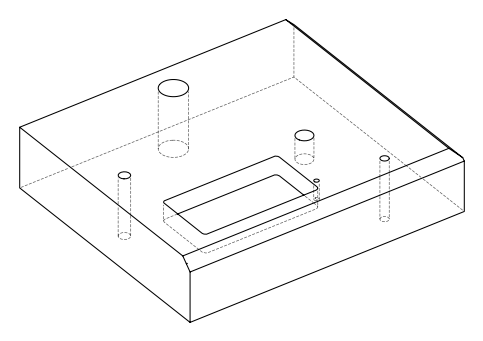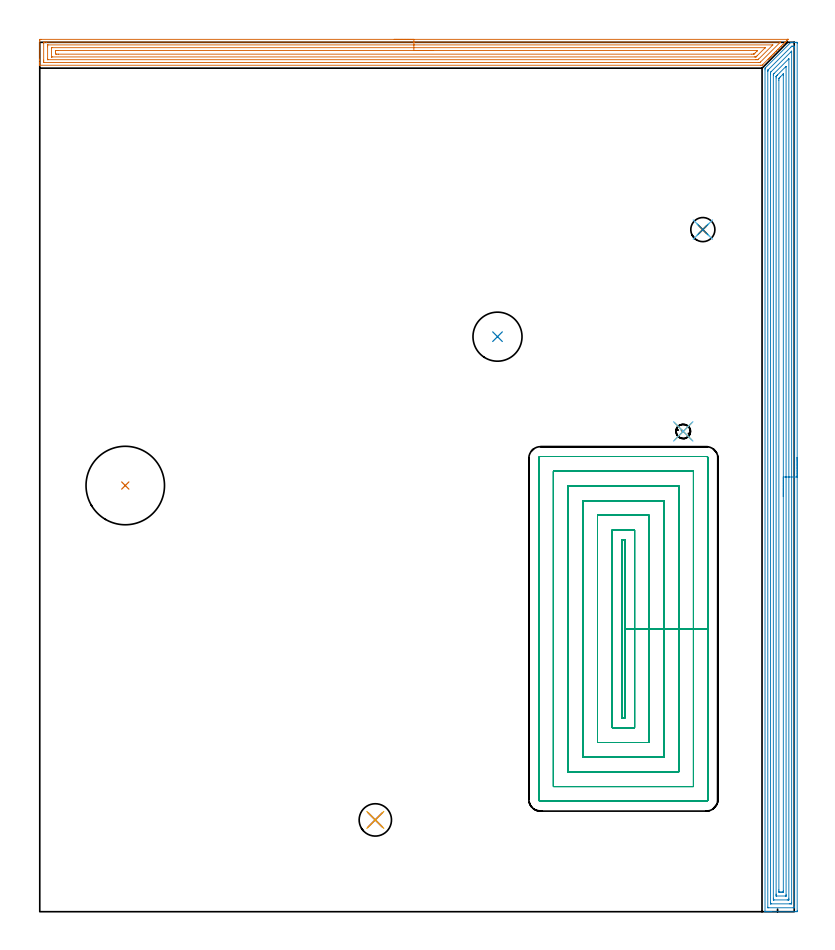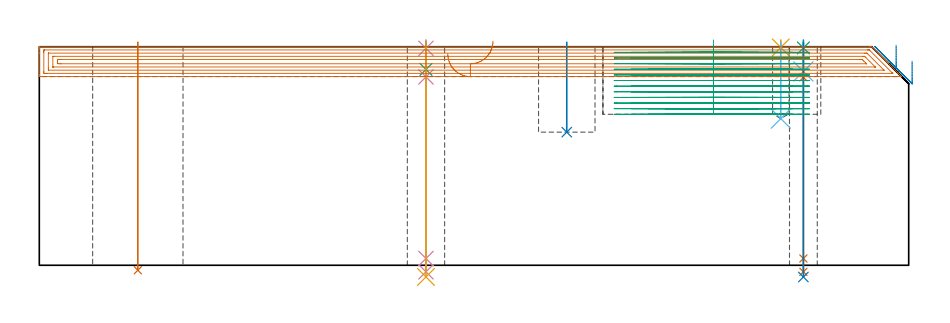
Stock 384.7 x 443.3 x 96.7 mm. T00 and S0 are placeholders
(PLAN: 15 operations, 11 tool changes, 99.7 min)
(1 INDEXABLE_INSERT_DRILL_THROUGH_HOLE_FROM_SOLID | STEP1HOLE | NXT0302_035 | 0.41 min | 121448 mm3)
(2 INDEXABLE_INSERT_DRILL_BLIND_HOLE_FROM_SOLID | STEP1POCKET | UGT0302_004 | 0.16 min | 18537 mm3)
(3 SPOT_DRILL | STEP1HOLE_1 | NXT0321_9005460120000 | 0.03 min | 2 mm3)
(4 SPOT_DRILL_1 | STEP1HOLE_2 | NXT0321_9005460120000 | 0.03 min | 0 mm3)
(5 SPOT_DRILL_2 | STEP1POCKET_1 | NXT0321_9005460120000 | 0.03 min | 2 mm3)
(6 DRILL_BLIND_HOLE_INTO_CENTER | STEP1HOLE_1 | UGT0301_193 | 0.05 min | 384 mm3)
(7 GUN_DRILL_THROUGH_HOLE | STEP1HOLE_1 | UGT0307_002 | 0.47 min | 2435 mm3)
(8 DRILL_TO_ENLARGE_THROUGH_HOLE | STEP1HOLE_1 | UGT0301_518 | 0.42 min | 8631 mm3)
(9 DRILL_BLIND_HOLE_INTO_CENTER_1 | STEP1HOLE_2 | NXT0301_038 | 0.05 min | 317 mm3)
(10 GUN_DRILL_THROUGH_HOLE_1 | STEP1HOLE_2 | UGT0307_002 | 0.48 min | 2437 mm3)
(11 SPADE_DRILL_TO_ENLARGE_THROUGH_HOLE | STEP1HOLE_2 | UGT0306_007 | 0.42 min | 17863 mm3)
(12 DRILL_BLIND_HOLE_INTO_CENTER_2 | STEP1POCKET_1 | UGT0301_193 | 0.14 min | 1261 mm3)
(13 AREA_MILL | FG_CHAMFER_SURFACE | UGT0205_001 | 15.27 min | 33493 mm3)
(14 AREA_MILL_1 | FG_CHAMFER_SURFACE_1 | UGT0205_001 | 21.35 min | 58590 mm3)
(15 MILL_RECTANGULAR_POCKET | POCKET_RECTANGULAR_STRAIGHT | NXT0201_013 | Follow Part, ap 2.5, ae 75% | 60.42 min | 534699 mm3)
(TOOL NXT0302_035 | Index. Insert Drill 40mm [880-D4000L40-05] | D40 PA176 FL200 Z2)
(TOOL UGT0302_004 | Indexable Insert Drill 25mm | D25 PA180 FL50 Z2)
(TOOL NXT0321_9005460120000 | NC Spot Drill, 142deg, 12mm, Carbide, Uncoated | D12 PA142 FL30 Z2)
(TOOL UGT0301_193 | Twist Drill 7.3 mm | D7.3 PA118 FL66 Z2)
(TOOL UGT0307_002 | Gun Drill 6 mm | D6 PA130 FL24 Z1)
(TOOL UGT0301_518 | Carbide Drill 12.3 mm | D12.3 PA118 FL101 Z2)
(TOOL NXT0301_038 | Carbide Drill 6.7mm [860.1-0670-034A1-MM 2214] | D6.7 PA140 FL53 Z2)
(TOOL UGT0306_007 | Spade Drill 16.5mm | D16.5 PA132 FL10 Z2)
(TOOL UGT0205_001 | Chamfer Mill 20 x 3 x 45 deg. | D20 FL50 Z2)
(TOOL NXT0201_013 | ENDMILL 10mm | D10 FL30 Z4)
(OP 1 INDEXABLE_INSERT_DRILL_THROUGH_HOLE_FROM_SOLID)
G17 G21 G94 G90
T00 M6
G54
G17 G0 G90 X43.6 Y217.3 S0 M3
G43 Z106.7 H1
G94 G81 G98 Z-2.198 F250. R98.7
G80
M5
M2
(OP 2 INDEXABLE_INSERT_DRILL_BLIND_HOLE_FROM_SOLID)
G17 G21 G94 G90
T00 M6
G54
G17 G0 G90 X233.4 Y293.2 S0 M3
G43 Z106.7 H0
G94 G81 G98 Z58.9 F250. R98.7
G80
M5
M2
(OP 3 SPOT_DRILL)
G17 G21 G94 G90
T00 M6
G54
G17 G0 G90 X338.1 Y347.8 S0 M3
G43 Z106.7 H0
G94 G81 G98 Z96.171 F250. R99.7
G80
M5
M2
(OP 4 SPOT_DRILL_1)
G17 G21 G94 G90
T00 M6
G54
G17 G0 G90 X171.1 Y46.8 S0 M3
G43 Z106.7 H0
G94 G81 G98 Z95.99 F250. R99.7
G80
M5
M2
(OP 5 SPOT_DRILL_2)
G17 G21 G94 G90
T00 M6
G54
G17 G0 G90 X328.1 Y244.9 S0 M3
G43 Z106.7 H0
G94 G81 G98 Z96.386 F250. R99.7
G80
M5
M2
(OP 6 DRILL_BLIND_HOLE_INTO_CENTER)
G17 G21 G94 G90
T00 M6
G54
G17 G0 G90 X338.1 Y347.8 S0 M3
G43 Z106.7 H0
G94 G81 G98 Z85.75 F250. R98.7
G80
M5
M2
(OP 7 GUN_DRILL_THROUGH_HOLE)
G17 G21 G94 G90
T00 M6
G54
G17 G0 G90 X338.1 Y347.8 M8
G43 Z106.7 H0
Z95.394
S716 M3
G94 G1 Z83.154 F125. M26
G4 X.084
Z3. F250.
G4 X.084
Z-2.899 F125.
G4 X.084
M5
M9
G0 Z95.394
Z106.7
M2
(OP 8 DRILL_TO_ENLARGE_THROUGH_HOLE)
G17 G21 G94 G90
T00 M6
G54
G17 G0 G90 X338.1 Y347.8 S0 M3
G43 Z106.7 H0
G94 G73 G98 Z-5.195 F250. Q11.322 R98.7
G80
M5
M2
(OP 9 DRILL_BLIND_HOLE_INTO_CENTER_1)
G17 G21 G94 G90
T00 M6
G54
G17 G0 G90 X171.1 Y46.8 S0 M3
G43 Z106.7 H1
G94 G81 G98 Z86.65 F250. R98.7
G80
M5
M2
(OP 10 GUN_DRILL_THROUGH_HOLE_1)
G17 G21 G94 G90
T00 M6
G54
G17 G0 G90 X171.1 Y46.8 M8
G43 Z106.7 H0
Z96.404
S716 M3
G94 G1 Z83.343 F125. M26
G4 X.084
Z3. F250.
G4 X.084
Z-2.899 F125.
G4 X.084
M5
M9
G0 Z96.404
Z106.7
M2
(OP 11 SPADE_DRILL_TO_ENLARGE_THROUGH_HOLE)
G17 G21 G94 G90
T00 M6
G54
G17 G0 G90 X171.1 Y46.8 S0 M3
G43 Z106.7 H0
G94 G73 G98 Z-5.173 F250. Q14.553 R98.7
G80
M5
M2
(OP 12 DRILL_BLIND_HOLE_INTO_CENTER_2)
G17 G21 G94 G90
T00 M6
G54
G17 G0 G90 X328.1 Y244.9 S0 M3
G43 Z106.7 H0
G94 G81 G98 Z64.9 F250. R98.7
G80
M5
M2
(OP 13 AREA_MILL)
G17 G21 G94 G90
T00 M6
G54
G17 G0 G90 X180.75 Y444.8 S1061 M3
G43 Z106.7 H0
Z93.5
G94 G1 X180.788 Z92.629 F250.
X180.902 Z91.764
X181.091 Z90.912
X181.353 Z90.08
X181.687 Z89.274
X182.09 Z88.5
X182.558 Z87.764
X183.089 Z87.072
X183.679 Z86.429
X184.322 Z85.84
X185.014 Z85.309
X185.75 Z84.84
X186.524 Z84.437
X187.33 Z84.103
X188.162 Z83.841
X189.013 Z83.652
X189.878 Z83.538
X190.75 Z83.5
X381.486
X381.488 Y444.796 Z83.503
X381.486 Y444.787 Z83.512
X381.457 Y444.757 Z83.543
X381.064 Y444.363 Z83.934
X380.891 Y444.191 Z84.108
X380.706 Y444.006 Z84.294
X380.184 Y443.483 Z84.815
X379.999 Y443.298 Z85.001
X379.86 Y443.16 Z85.14
X379.744 Y443.042 Z85.255
X379.701 Y443. Z85.298
X379.015 Y442.314 Z85.985
X378.863 Y442.162 Z86.135
X378.808 Y442.107 Z86.191
X378.169 Y441.469 Z86.831
X377.983 Y441.281 Z87.015
X377.323 Y440.623 Z87.677
X377.103 Y440.401 Z87.895
X376.478 Y439.778 Z88.522
X376.428 Y439.727 Z88.572
X376.223 Y439.521 Z88.775
X375.633 Y438.932 Z89.367
X375.535 Y438.834 Z89.464
X375.342 Y438.64 Z89.656
X374.787 Y438.087 Z90.213
X374.642 Y437.942 Z90.357
X374.462 Y437.76 Z90.536
X373.941 Y437.241 Z91.059
X373.581 Y436.879 Z91.417
X373.096 Y436.395 Z91.905
X372.857 Y436.156 Z92.142
X372.701 Y435.999 Z92.296
X372.547 Y435.846 Z92.451
X372.411 Y435.71 Z92.588
X372.261 Y435.559 Z92.737
X372.113 Y435.412 Z92.886
X371.964 Y435.263 Z93.035
X371.821 Y435.119 Z93.177
X371.679 Y434.978 Z93.32
X371.518 Y434.817 Z93.481
X371.38 Y434.678 Z93.618
X368.738 Y432.037 Z96.26
X368.394 Y431.694 Z96.604
X368.302 Y431.606 Z96.692
X367.501 Y431.6 Z96.7
X0.162
X0.01 Y431.606 Z96.693
X0. Y431.918 Z96.381
Y432.277 Z96.022
Y432.917 Z95.377
Y434.118 Z94.179
Y434.678 Z93.616
Y444.083 Z84.214
X0.003 Y444.363 Z83.934
X0.01 Y444.792 Z83.506
X0.17 Y444.796 Z83.502
X0.609 Y444.8 Z83.5
X190.75
Y443.386 Z84.914
X377.419
X377.578 Y443.384 Z84.916
X377.617 Y443.382 Z84.918
X377.623 Y443.38 Z84.92
Y443.378 Z84.922
X377.608 Y443.36 Z84.94
X377.528 Y443.278 Z85.022
X377.413 Y443.163 Z85.137
X367.501 Y433.251 Z95.049
X367.33 Y433.086 Z95.214
X367.278 Y433.04 Z95.26
X367.25 Y433.021 Z95.279
X367.204 Y433.02 Z95.28
X367.006 Y433.017 Z95.283
X366.608 Y433.014 Z95.286
X366.51
X2.394 Y433.015 Z95.285
X2.294 Y433.016 Z95.284
X2.036 Y433.021 Z95.279
X2.01 Y433.105 Z95.195
X2.004 Y433.303 Z94.997
X2.001 Y433.798 Z94.502
X2. Y434.186 Z94.114
X2.001 Y442.602 Z85.698
X2.003 Y442.988 Z85.312
X2.01 Y443.372 Z84.928
X2.394 Y443.383 Z84.917
X2.494 Y443.384 Z84.916
X3.287 Y443.386 Z84.914
X3.385
X190.75
Y441.971 Z86.329
X373.497
X373.584 Y441.97 Z86.33
X373.75 Y441.965 Z86.335
X373.754 Y441.964 Z86.336
Y441.959 Z86.341
X373.75 Y441.95 Z86.35
X366.543 Y434.743 Z93.557
X366.476 Y434.678 Z93.622
X366.217 Y434.436 Z93.864
X365.966 Y434.431 Z93.869
X365.716 Y434.43 Z93.87
X365.076 Y434.429 Z93.871
X4.179
X4.095 Y434.43 Z93.87
X4.029 Y434.433 Z93.867
X4.015 Y434.435 Z93.865
X4.01 Y434.452 Z93.848
X4.006 Y434.502 Z93.798
X4.001 Y434.678 Z93.622
X4. Y441.018 Z87.282
X4.001 Y441.722 Z86.578
X4.002 Y441.896 Z86.404
X4.01 Y441.956 Z86.344
X4.013 Y441.965 Z86.335
X4.022 Y441.968 Z86.332
X4.053 Y441.97 Z86.33
X4.179 Y441.971 Z86.329
X190.75
Y440.557 Z87.743
X369.776
X369.827 Y440.556 Z87.744
X369.871 Y440.553 Z87.747
X369.889 Y440.55 Z87.75
X369.883 Y440.543 Z87.757
X369.803 Y440.455 Z87.845
X369.742 Y440.392 Z87.908
X365.716 Y436.364 Z91.936
X365.308 Y435.961 Z92.339
X365.236 Y435.892 Z92.408
X365.193 Y435.854 Z92.446
X365.125 Y435.85 Z92.45
X364.823 Y435.846 Z92.454
X364.534 Y435.843 Z92.457
X6.569
X6.126 Y435.845 Z92.455
X6.025 Y435.848 Z92.452
X6.011 Y435.849 Z92.451
X6.008 Y435.867 Z92.433
X6.003 Y435.915 Z92.385
X6.001 Y436.013 Z92.287
Y440.384 Z87.916
X6.002 Y440.489 Z87.811
X6.007 Y440.541 Z87.759
X6.01 Y440.549 Z87.751
X6.018 Y440.552 Z87.748
X6.051 Y440.555 Z87.745
X6.253 Y440.557 Z87.743
X190.75
Y439.143 Z89.157
X365.779
X365.906 Y439.14 Z89.16
X365.99 Y439.137 Z89.163
X366.026 Y439.134 Z89.166
X366.02 Y439.126 Z89.174
X365.979 Y439.08 Z89.22
X365.85 Y438.948 Z89.352
X365.716 Y438.814 Z89.486
X364.823 Y437.921 Z90.379
X364.519 Y437.619 Z90.681
X364.214 Y437.32 Z90.98
X364.159 Y437.269 Z91.031
X364.057 Y437.262 Z91.038
X363.992 Y437.258 Z91.042
X363.93
X363.101 Y437.257 Z91.043
X9.535
X8.703 Y437.261 Z91.04
X8.643 Y437.264 Z91.036
X8.01 Y437.32 Z90.98
X8.002 Y437.952 Z90.348
X8.001 Y438.2 Z90.1
X8.004 Y438.83 Z89.47
X8.01 Y439.08 Z89.22
X8.643 Y439.136 Z89.164
X9.472 Y439.143 Z89.157
X9.535
X190.75
X191.621 Z89.195
X192.486 Z89.309
X193.338 Z89.498
X194.17 Z89.76
X194.976 Z90.094
X195.75 Z90.497
X196.486 Z90.965
X197.178 Z91.497
X197.821 Z92.086
X198.41 Z92.729
X198.941 Z93.421
X199.41 Z94.157
X199.813 Z94.931
X200.147 Z95.737
X200.409 Z96.569
X200.598 Z97.42
X200.712 Z98.285
X200.75 Z99.157
G0 Z106.7
M5
M2
(OP 14 AREA_MILL_1)
G17 G21 G94 G90
T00 M6
G54
G17 G0 G90 X386.2 Y231.65 S1061 M3
G43 Z106.7 H0
Z90.3
G94 G1 Y231.612 Z89.428 F250.
Y231.498 Z88.564
Y231.309 Z87.712
Y231.047 Z86.88
Y230.713 Z86.074
Y230.31 Z85.3
Y229.842 Z84.564
Y229.31 Z83.872
Y228.721 Z83.229
Y228.078 Z82.64
Y227.386 Z82.108
Y226.65 Z81.64
Y225.876 Z81.237
Y225.07 Z80.903
Y224.238 Z80.641
Y223.386 Z80.452
Y222.522 Z80.338
Y221.65 Z80.3
Y0.614
X386.196 Y0.007 Z80.301
X386.194 Y0.005 Z80.303
X385.589 Y0. Z80.908
X373.089 Z93.405
X372.532 Z93.965
X372.197 Z94.3
X371.639 Z94.857
X371.304 Z95.191
X370.633 Z95.866
X370.258 Z96.241
X369.862 Z96.63
X369.832 Y0.004 Z96.659
X369.803 Y0.01 Z96.688
X369.8 Y0.168 Z96.7
Y429.29
X369.806 Y430.104 Z96.692
X369.883 Y430.183 Z96.616
X369.964 Y430.266 Z96.533
X382.832 Y443.133 Z83.666
X382.911 Y443.209 Z83.588
X382.994 Y443.29 Z83.504
X383.581 Y443.3 Z82.919
X385.031 Z81.465
X385.589 Z80.907
X385.924 Z80.573
X386.191 Y443.298 Z80.305
X386.2 Y442.827 Z80.3
Y221.65
X384.786 Z81.714
Y2.311
X384.785 Y2.221 Z81.715
X384.78 Y2.043 Z81.72
X384.777 Y2.008 Z81.723
X384.77 Y2.005 Z81.73
X384.746 Y2.002 Z81.754
X384.696 Y2. Z81.804
X384.204 Z82.296
X371.703 Y2.001 Z94.797
X371.304 Y2.007 Z95.196
X371.248 Y2.01 Z95.252
X371.221 Y2.02 Z95.279
X371.218 Y2.132 Z95.282
X371.215 Y2.311 Z95.285
X371.214 Y428.486 Z95.286
X371.215 Y428.576 Z95.285
X371.218 Y428.755 Z95.282
X371.227 Y429.065 Z95.273
X371.304 Y429.15 Z95.196
X371.372 Y429.222 Z95.128
X371.439 Y429.29 Z95.061
X383.05 Y440.9 Z83.45
X383.432 Y441.271 Z83.068
X383.455 Y441.29 Z83.045
X383.504 Y441.294 Z82.996
X383.603 Y441.298 Z82.897
X383.803 Y441.3 Z82.697
X384.297 Y441.299 Z82.203
X384.696 Y441.293 Z81.804
X384.752 Y441.29 Z81.748
X384.779 Y441.28 Z81.721
X384.782 Y441.168 Z81.718
X384.785 Y440.989 Z81.715
X384.786 Y221.65 Z81.714
X383.372 Z83.128
X383.371 Y4.619 Z83.129
X383.369 Y4.186 Z83.131
X383.367 Y4.072 Z83.133
X383.365 Y4.023 Z83.135
X383.283 Y4.01 Z83.217
X383.095 Y4.002 Z83.405
X382.911 Y4.001 Z83.589
X382.204 Y4. Z84.296
X372.903 Y4.001 Z93.597
X372.779 Y4.004 Z93.721
X372.68 Y4.01 Z93.82
X372.635 Y4.015 Z93.865
X372.634 Y4.034 Z93.866
X372.631 Y4.186 Z93.869
X372.629 Y4.647 Z93.871
Y427.072
X372.63 Y427.504 Z93.87
X372.633 Y427.96 Z93.867
X372.635 Y428.014 Z93.865
X372.658 Y428.047 Z93.842
X372.732 Y428.125 Z93.768
X372.996 Y428.397 Z93.504
X373.043 Y428.444 Z93.457
X382.911 Y438.312 Z83.589
X383.314 Y438.71 Z83.186
X383.346 Y438.739 Z83.154
X383.362 Y438.751 Z83.138
X383.366 Y438.735 Z83.134
X383.369 Y438.71 Z83.131
X383.371 Y438.653 Z83.129
X383.372 Y221.65 Z83.128
X381.957 Z84.543
Y6.866
X381.952 Y6.038 Z84.548
X381.951 Y6.015 Z84.549
X381.935 Y6.01 Z84.565
X381.882 Y6.005 Z84.618
X381.774 Y6.002 Z84.726
X381.558 Y6. Z84.942
X381.125 Z85.375
X374.43 Z92.07
X374.221 Y6.002 Z92.279
X374.116 Y6.005 Z92.384
X374.065 Y6.01 Z92.435
X374.049 Y6.013 Z92.451
X374.043 Y6.866 Z92.457
Y426.611
X374.045 Y426.819 Z92.455
X374.047 Y426.922 Z92.453
X374.049 Y426.971 Z92.451
X374.07 Y427.009 Z92.43
X374.27 Y427.216 Z92.23
X374.553 Y427.504 Z91.947
X381.77 Y434.721 Z84.73
X381.859 Y434.807 Z84.641
X381.926 Y434.87 Z84.574
X381.949 Y434.89 Z84.551
X381.956 Y434.71 Z84.544
X381.957 Y434.648 Z84.543
Y221.65
X380.543 Z85.957
X380.542 Y8.652 Z85.958
X380.541 Y8.343 Z85.959
X380.536 Y8.031 Z85.964
X380.532 Y8.009 Z85.968
X380.517 Y8.006 Z85.983
X380.476 Y8.003 Z86.024
X380.395 Y8.001 Z86.105
X380.232 Y8. Z86.268
X375.768 Y8.002 Z90.732
X375.523 Y8.004 Z90.977
X375.473 Y8.01 Z91.027
X375.464 Y8.024 Z91.036
X375.461 Y8.065 Z91.039
X375.458 Y8.652 Z91.042
X375.457 Y8.963 Z91.043
Y425.135
X375.459 Y425.718 Z91.041
X375.462 Y425.873 Z91.038
X375.464 Y425.946 Z91.036
X375.498 Y425.988 Z91.002
X375.768 Y426.267 Z90.732
X375.939 Y426.44 Z90.561
X376.109 Y426.611 Z90.391
X380.464 Y430.965 Z86.036
X380.5 Y430.999 Z86.
X380.528 Y431.022 Z85.972
X380.536 Y431.026 Z85.964
X380.537 Y431.013 Z85.963
X380.542 Y430.917 Z85.958
X380.543 Y430.861 Z85.957
Y430.765
Y221.65
X379.129 Z87.371
Y10.649
X379.127 Y10.438 Z87.373
X379.124 Y10.097 Z87.376
X379.122 Y10.021 Z87.378
X379.03 Y10.01 Z87.47
X378.881 Y10.003 Z87.619
X378.446 Y10.001 Z88.054
X377.991 Y10. Z88.509
X377.554 Z88.946
X377.097 Y10.002 Z89.403
X376.92 Y10.007 Z89.58
X376.884 Y10.01 Z89.616
X376.878 Y10.072 Z89.622
X376.874 Y10.225 Z89.626
X376.872 Y10.438 Z89.628
X376.871 Y11.121 Z89.629
Y423.931
X376.873 Y424.612 Z89.627
X376.876 Y424.824 Z89.624
X376.878 Y424.905 Z89.622
X376.933 Y424.973 Z89.567
X377.035 Y425.081 Z89.465
X377.164 Y425.214 Z89.336
X377.554 Y425.606 Z88.946
X378.949 Y427.001 Z87.551
X379.004 Y427.054 Z87.496
X379.068 Y427.114 Z87.432
X379.117 Y427.159 Z87.383
X379.122 Y427.088 Z87.378
X379.127 Y426.823 Z87.373
X379.128 Y426.611 Z87.372
X379.129 Y426.462 Z87.371
Y221.65
Y220.778 Z87.409
Y219.914 Z87.523
Y219.062 Z87.712
Y218.23 Z87.974
Y217.424 Z88.308
Y216.65 Z88.711
Y215.914 Z89.18
Y215.222 Z89.711
Y214.579 Z90.3
Y213.99 Z90.943
Y213.458 Z91.635
Y212.99 Z92.371
Y212.587 Z93.145
Y212.253 Z93.951
Y211.991 Z94.783
Y211.802 Z95.635
Y211.688 Z96.5
Y211.65 Z97.371
G0 Z106.7
M5
M2
(OP 15 MILL_RECTANGULAR_POCKET)
G17 G21 G94 G90
T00 M6
G54
G17 G0 G90 X298.3 Y123.705 S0 M3
G43 Z106.7 H0
Z99.7
G94 G1 Y144.2 Z94.208 F250.
Y189.6 F500.
X296.9
Y98.8
X298.3
Y144.2
X303.3
Y194.6
X291.9
Y93.8
X303.3
Y144.2
X310.8
Y202.1
X284.4
Y86.3
X310.8
Y144.2
X318.3
Y209.6
X276.9
Y78.8
X318.3
Y144.2
X325.8
Y217.1
X269.4
Y71.3
X325.8
Y144.2
X333.3
Y224.6
X261.9
Y63.8
X333.3
Y144.2
X340.8
Y231.2
G3 X339.9 Y232.1 R0.9
G1 X255.3
G3 X254.4 Y231.2 R0.9
G1 Y57.2
G3 X255.3 Y56.3 R0.9
G1 X339.9
G3 X340.8 Y57.2 R0.9
G1 Y144.2
Y145.2
G0 X298.3 Y123.705 Z97.208
G1 Y144.2 Z91.717 F250.
Y189.6 F500.
X296.9
Y98.8
X298.3
Y144.2
X303.3
Y194.6
X291.9
Y93.8
X303.3
Y144.2
X310.8
Y202.1
X284.4
Y86.3
X310.8
Y144.2
X318.3
Y209.6
X276.9
Y78.8
X318.3
Y144.2
X325.8
Y217.1
X269.4
Y71.3
X325.8
Y144.2
X333.3
Y224.6
X261.9
Y63.8
X333.3
Y144.2
X340.8
Y231.2
G3 X339.9 Y232.1 R0.9
G1 X255.3
G3 X254.4 Y231.2 R0.9
G1 Y57.2
G3 X255.3 Y56.3 R0.9
G1 X339.9
G3 X340.8 Y57.2 R0.9
G1 Y144.2
Y145.2
G0 X298.3 Y123.705 Z94.717
G1 Y144.2 Z89.225 F250.
Y189.6 F500.
X296.9
Y98.8
X298.3
Y144.2
X303.3
Y194.6
X291.9
Y93.8
X303.3
Y144.2
X310.8
Y202.1
X284.4
Y86.3
X310.8
Y144.2
X318.3
Y209.6
X276.9
Y78.8
X318.3
Y144.2
X325.8
Y217.1
X269.4
Y71.3
X325.8
Y144.2
X333.3
Y224.6
X261.9
Y63.8
X333.3
Y144.2
X340.8
Y231.2
G3 X339.9 Y232.1 R0.9
G1 X255.3
G3 X254.4 Y231.2 R0.9
G1 Y57.2
G3 X255.3 Y56.3 R0.9
G1 X339.9
G3 X340.8 Y57.2 R0.9
G1 Y144.2
Y145.2
G0 X298.3 Y123.705 Z92.225
G1 Y144.2 Z86.733 F250.
Y189.6 F500.
X296.9
Y98.8
X298.3
Y144.2
X303.3
Y194.6
X291.9
Y93.8
X303.3
Y144.2
X310.8
Y202.1
X284.4
Y86.3
X310.8
Y144.2
X318.3
Y209.6
X276.9
Y78.8
X318.3
Y144.2
X325.8
Y217.1
X269.4
Y71.3
X325.8
Y144.2
X333.3
Y224.6
X261.9
Y63.8
X333.3
Y144.2
X340.8
Y231.2
G3 X339.9 Y232.1 R0.9
G1 X255.3
G3 X254.4 Y231.2 R0.9
G1 Y57.2
G3 X255.3 Y56.3 R0.9
G1 X339.9
G3 X340.8 Y57.2 R0.9
G1 Y144.2
Y145.2
G0 X298.3 Y123.705 Z89.733
G1 Y144.2 Z84.242 F250.
Y189.6 F500.
X296.9
Y98.8
X298.3
Y144.2
X303.3
Y194.6
X291.9
Y93.8
X303.3
Y144.2
X310.8
Y202.1
X284.4
Y86.3
X310.8
Y144.2
X318.3
Y209.6
X276.9
Y78.8
X318.3
Y144.2
X325.8
Y217.1
X269.4
Y71.3
X325.8
Y144.2
X333.3
Y224.6
X261.9
Y63.8
X333.3
Y144.2
X340.8
Y231.2
G3 X339.9 Y232.1 R0.9
G1 X255.3
G3 X254.4 Y231.2 R0.9
G1 Y57.2
G3 X255.3 Y56.3 R0.9
G1 X339.9
G3 X340.8 Y57.2 R0.9
G1 Y144.2
Y145.2
G0 X298.3 Y123.705 Z87.242
G1 Y144.2 Z81.75 F250.
Y189.6 F500.
X296.9
Y98.8
X298.3
Y144.2
X303.3
Y194.6
X291.9
Y93.8
X303.3
Y144.2
X310.8
Y202.1
X284.4
Y86.3
X310.8
Y144.2
X318.3
Y209.6
X276.9
Y78.8
X318.3
Y144.2
X325.8
Y217.1
X269.4
Y71.3
X325.8
Y144.2
X333.3
Y224.6
X261.9
Y63.8
X333.3
Y144.2
X340.8
Y231.2
G3 X339.9 Y232.1 R0.9
G1 X255.3
G3 X254.4 Y231.2 R0.9
G1 Y57.2
G3 X255.3 Y56.3 R0.9
G1 X339.9
G3 X340.8 Y57.2 R0.9
G1 Y144.2
Y145.2
G0 X298.3 Y123.705 Z84.75
G1 Y144.2 Z79.258 F250.
Y189.6 F500.
X296.9
Y98.8
X298.3
Y144.2
X303.3
Y194.6
X291.9
Y93.8
X303.3
Y144.2
X310.8
Y202.1
X284.4
Y86.3
X310.8
Y144.2
X318.3
Y209.6
X276.9
Y78.8
X318.3
Y144.2
X325.8
Y217.1
X269.4
Y71.3
X325.8
Y144.2
X333.3
Y224.6
X261.9
Y63.8
X333.3
Y144.2
X340.8
Y231.2
G3 X339.9 Y232.1 R0.9
G1 X255.3
G3 X254.4 Y231.2 R0.9
G1 Y57.2
G3 X255.3 Y56.3 R0.9
G1 X339.9
G3 X340.8 Y57.2 R0.9
G1 Y144.2
Y145.2
G0 X298.3 Y123.705 Z82.258
G1 Y144.2 Z76.767 F250.
Y189.6 F500.
X296.9
Y98.8
X298.3
Y144.2
X303.3
Y194.6
X291.9
Y93.8
X303.3
Y144.2
X310.8
Y202.1
X284.4
Y86.3
X310.8
Y144.2
X318.3
Y209.6
X276.9
Y78.8
X318.3
Y144.2
X325.8
Y217.1
X269.4
Y71.3
X325.8
Y144.2
X333.3
Y224.6
X261.9
Y63.8
X333.3
Y144.2
X340.8
Y231.2
G3 X339.9 Y232.1 R0.9
G1 X255.3
G3 X254.4 Y231.2 R0.9
G1 Y57.2
G3 X255.3 Y56.3 R0.9
G1 X339.9
G3 X340.8 Y57.2 R0.9
G1 Y144.2
Y145.2
G0 X298.3 Y123.705 Z79.767
G1 Y144.2 Z74.275 F250.
Y189.6 F500.
X296.9
Y98.8
X298.3
Y144.2
X303.3
Y194.6
X291.9
Y93.8
X303.3
Y144.2
X310.8
Y202.1
X284.4
Y86.3
X310.8
Y144.2
X318.3
Y209.6
X276.9
Y78.8
X318.3
Y144.2
X325.8
Y217.1
X269.4
Y71.3
X325.8
Y144.2
X333.3
Y224.6
X261.9
Y63.8
X333.3
Y144.2
X340.8
Y231.2
G3 X339.9 Y232.1 R0.9
G1 X255.3
G3 X254.4 Y231.2 R0.9
G1 Y57.2
G3 X255.3 Y56.3 R0.9
G1 X339.9
G3 X340.8 Y57.2 R0.9
G1 Y144.2
Y145.2
G0 X298.3 Y123.705 Z77.275
G1 Y144.2 Z71.783 F250.
Y189.6 F500.
X296.9
Y98.8
X298.3
Y144.2
X303.3
Y194.6
X291.9
Y93.8
X303.3
Y144.2
X310.8
Y202.1
X284.4
Y86.3
X310.8
Y144.2
X318.3
Y209.6
X276.9
Y78.8
X318.3
Y144.2
X325.8
Y217.1
X269.4
Y71.3
X325.8
Y144.2
X333.3
Y224.6
X261.9
Y63.8
X333.3
Y144.2
X340.8
Y231.2
G3 X339.9 Y232.1 R0.9
G1 X255.3
G3 X254.4 Y231.2 R0.9
G1 Y57.2
G3 X255.3 Y56.3 R0.9
G1 X339.9
G3 X340.8 Y57.2 R0.9
G1 Y144.2
Y145.2
G0 X298.3 Y123.705 Z74.783
G1 Y144.2 Z69.292 F250.
Y189.6 F500.
X296.9
Y98.8
X298.3
Y144.2
X303.3
Y194.6
X291.9
Y93.8
X303.3
Y144.2
X310.8
Y202.1
X284.4
Y86.3
X310.8
Y144.2
X318.3
Y209.6
X276.9
Y78.8
X318.3
Y144.2
X325.8
Y217.1
X269.4
Y71.3
X325.8
Y144.2
X333.3
Y224.6
X261.9
Y63.8
X333.3
Y144.2
X340.8
Y231.2
G3 X339.9 Y232.1 R0.9
G1 X255.3
G3 X254.4 Y231.2 R0.9
G1 Y57.2
G3 X255.3 Y56.3 R0.9
G1 X339.9
G3 X340.8 Y57.2 R0.9
G1 Y144.2
Y145.2
G0 X298.3 Y123.705 Z72.292
G1 Y144.2 Z66.8 F250.
Y189.6 F500.
X296.9
Y98.8
X298.3
Y144.2
X303.3
Y194.6
X291.9
Y93.8
X303.3
Y144.2
X310.8
Y202.1
X284.4
Y86.3
X310.8
Y144.2
X318.3
Y209.6
X276.9
Y78.8
X318.3
Y144.2
X325.8
Y217.1
X269.4
Y71.3
X325.8
Y144.2
X333.3
Y224.6
X261.9
Y63.8
X333.3
Y144.2
X340.8
Y231.2
G3 X339.9 Y232.1 R0.9
G1 X255.3
G3 X254.4 Y231.2 R0.9
G1 Y57.2
G3 X255.3 Y56.3 R0.9
G1 X339.9
G3 X340.8 Y57.2 R0.9
G1 Y144.2
Y145.2
G0 Z106.7
M5
M2
